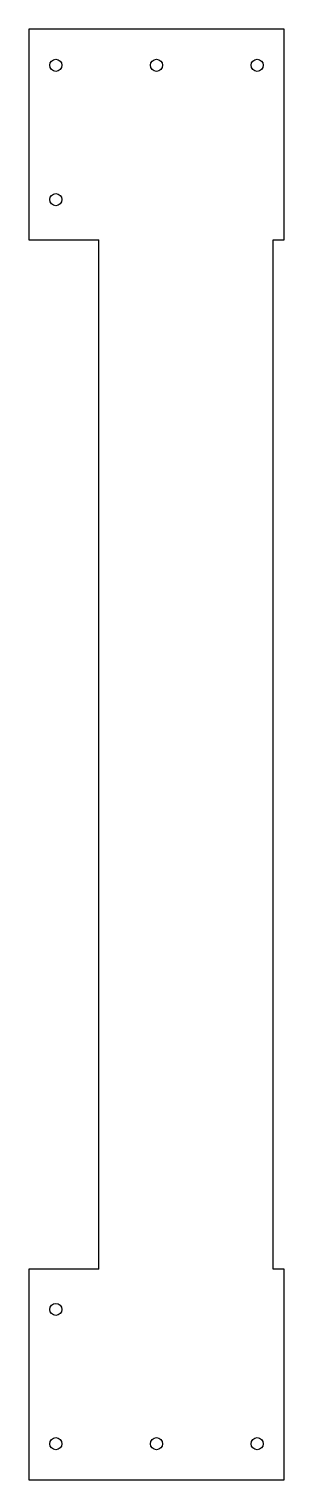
# Model space of a CAD drawing. Header units: millimetres. Extents: x -23 to 72, y -346 to 194.
import ezdxf

# ---------------------------------------------------------------- set-up
doc = ezdxf.new("R2010")
doc.units = ezdxf.units.MM

msp = doc.modelspace()

# ---------------------------------------------------------------- linework, layer by layer
at = {"color": 7, "linetype": 'Continuous', "lineweight": 25}
for p, q in [((-23, 193.85), (-23, 115.35)), ((72, 193.85), (-23, 193.85)), ((72, 115.35), (72, 193.85)), ((-23, 115.35), (3, 115.35)), ((3, -267.72), (3, 115.35)), ((68, 115.35), (72, 115.35)), ((68, -267.72), (68, 115.35)), ((-23, -267.72), (-23, -346.22)), ((3, -267.72), (-23, -267.72)), ((72, -267.72), (68, -267.72)), ((72, -346.22), (72, -267.72)), ((-23, -346.22), (72, -346.22))]:
    msp.add_line(p, q, dxfattribs=at)
for centre in [(-13, 180.35), (24.5, 180.35), (62, 180.35), (-13, 130.35), (-13, -282.72), (-13, -332.72), (24.5, -332.72), (62, -332.72)]:
    msp.add_circle(centre, 2.25, dxfattribs=at)

doc.saveas('drawing.dxf')
